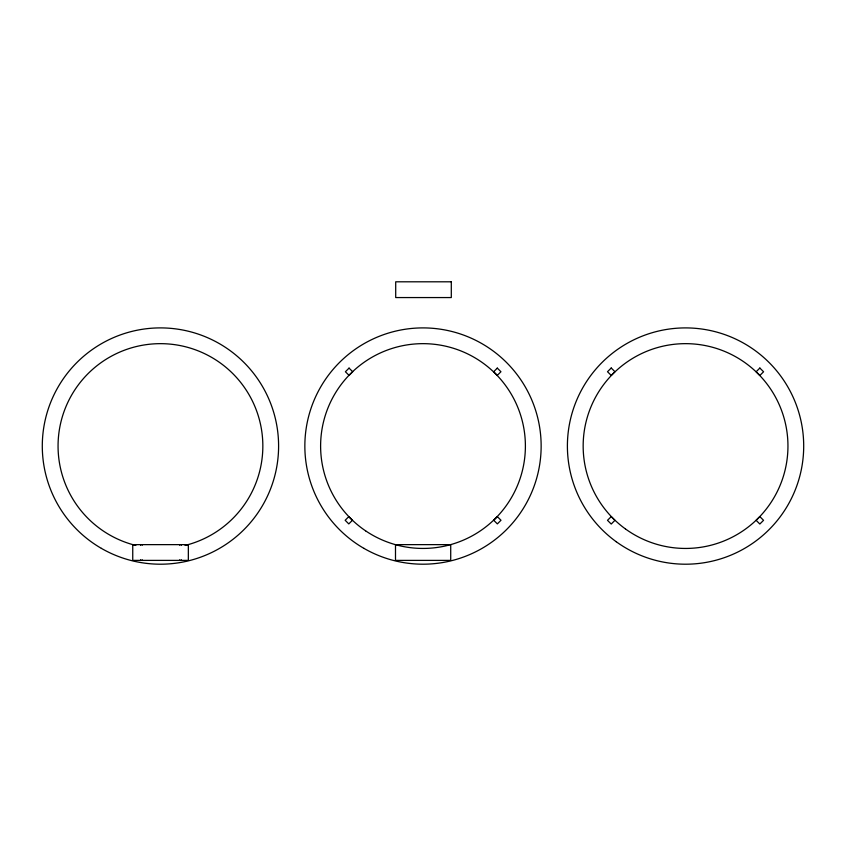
<?xml version="1.0" encoding="UTF-8"?>
<svg xmlns="http://www.w3.org/2000/svg" width="846" height="846" viewBox="0 0 846 846"><rect width="100%" height="100%" fill="white"/><g stroke="black" fill="none" stroke-linecap="round" stroke-linejoin="round"><path stroke-width="1.27" d="M181.319 544.634L181.319 545.236M181.319 559.788L181.319 560.39M179.743 544.634L179.743 545.236M179.743 559.788L179.743 560.39M142.202 544.634L142.202 545.236M142.202 559.788L142.202 560.39M140.626 544.634L140.626 545.236M140.626 559.788L140.626 560.39M135.825 545.437A102.398 102.398 0 0 1 76.203 387.849A102.398 102.398 0 0 1 244.695 387.849A102.398 102.398 0 0 1 185.073 545.437M349.06 368.105L345.411 371.743L349.06 375.381L352.697 371.743L349.06 368.105M348.795 516.642L345.157 520.279L348.795 523.917L352.433 520.279L348.795 516.642M497.3 368.105L493.662 371.743L497.3 375.381L500.938 371.743L497.3 368.105M611.224 367.999L607.513 371.711L611.224 375.423L614.936 371.711L611.224 367.999M497.353 516.62L493.715 520.258L497.353 523.896L500.991 520.258L497.353 516.62M611.224 516.62L607.502 520.332L611.224 524.044L614.936 520.332L611.224 516.62M759.856 368.052L756.144 371.764L759.856 375.487L763.568 371.764L759.856 368.052M759.835 516.599L756.123 520.311L759.835 524.023L763.547 520.311L759.835 516.599M451.299 281.803L395.706 281.803L395.706 297.559L451.299 297.559L451.299 281.803M188.341 544.634L132.748 544.634L132.748 560.39L188.341 560.39L188.341 544.634M450.717 544.634L395.494 544.634L395.494 560.39L450.717 560.39L450.717 544.634M365.609 530.844A102.398 102.398 0 0 0 525.133 453.35A102.398 102.398 0 0 0 378.257 353.945A102.398 102.398 0 0 0 365.609 530.844M363.928 548.367A118.144 118.144 0 0 0 541.144 446.054A118.144 118.144 0 0 0 363.928 343.73A118.144 118.144 0 0 0 363.928 548.367M101.372 548.367A118.144 118.144 0 0 0 278.598 446.054A118.144 118.144 0 0 0 101.372 343.73A118.144 118.144 0 0 0 101.372 548.367M616.226 541.726A118.144 118.144 0 0 0 803.066 458.246A118.144 118.144 0 0 0 637.366 338.178A118.144 118.144 0 0 0 616.226 541.726M625.469 528.962A102.398 102.398 0 0 0 787.404 456.629A102.398 102.398 0 0 0 643.785 352.56A102.398 102.398 0 0 0 625.469 528.962"/></g></svg>
